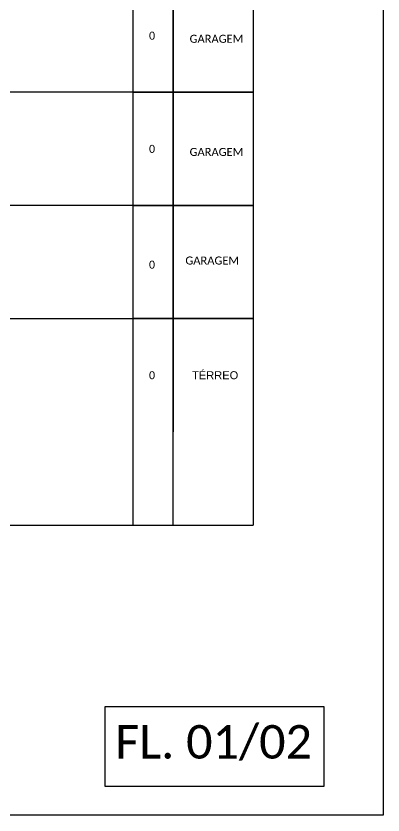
# Model space of a CAD drawing. Header units: millimetres. Extents: x 688550 to 690417, y 7458888 to 7459543.
# Drawn here: x 689398.2 to 689476.5, y 7458888 to 7459058.2 of the extents above; entities that cross this region are included whole.
import ezdxf
from ezdxf.enums import TextEntityAlignment as Align

# ---------------------------------------------------------------- set-up
doc = ezdxf.new("R2010")
doc.units = ezdxf.units.MM
doc.header["$LTSCALE"] = 3
doc.header["$MEASUREMENT"] = 0
doc.layers.add('label_cabos', color=7, linetype='Continuous')
doc.styles.add('ARIAL', font='arial.ttf')
doc.styles.add('WMF-Calibri0', font='calibri.ttf')

msp = doc.modelspace()

# ---------------------------------------------------------------- linework, layer by layer
for p, q in [((689423.19, 7459041.95), (689269.03, 7459041.95)), ((689423.19, 7459017.85), (689269.03, 7459017.85)), ((689269.03, 7458993.75), (689423.19, 7458993.75)), ((689423.19, 7458993.75), (689431.71, 7458993.75)), ((689423.19, 7458949.76), (689423.19, 7458993.75)), ((689431.71, 7458993.75), (689431.71, 7458969.65)), ((689431.71, 7458993.75), (689448.75, 7458993.75)), ((689431.71, 7458949.76), (689431.71, 7458993.75)), ((689448.75, 7458993.75), (689448.75, 7458949.76))]:
    msp.add_line(p, q)
for points in [[(688549.81, 7459543.25), (689476.45, 7459543.25), (689476.45, 7458888.05), (688549.81, 7458888.05)], [(689423.19, 7459066.05), (689431.71, 7459066.05), (689431.71, 7459041.95), (689423.19, 7459041.95)], [(689431.71, 7459066.05), (689448.75, 7459066.05), (689448.75, 7459041.95), (689431.71, 7459041.95)], [(689423.19, 7459041.95), (689431.71, 7459041.95), (689431.71, 7459017.85), (689423.19, 7459017.85)], [(689431.71, 7459041.95), (689448.75, 7459041.95), (689448.75, 7459017.85), (689431.71, 7459017.85)], [(689423.19, 7459017.85), (689431.71, 7459017.85), (689431.71, 7458993.75), (689423.19, 7458993.75)], [(689431.71, 7459017.85), (689448.75, 7459017.85), (689448.75, 7458993.75), (689431.71, 7458993.75)], [(689417.22, 7458911.18), (689463.87, 7458911.18), (689463.87, 7458894.13), (689417.22, 7458894.13)]]:
    msp.add_lwpolyline(points, close=True)
at = {"layer": 'label_cabos', "linetype": 'Continuous'}
msp.add_line((689251.99, 7458949.76), (689448.75, 7458949.76), dxfattribs=at)

# ---------------------------------------------------------------- texts
at = {"style": 'WMF-Calibri0'}
for p in [(689435.23, 7459052.49), (689435.23, 7459028.39), (689434.33, 7459005.27)]:
    msp.add_text('GARAGEM', height=1.705, dxfattribs=at).set_placement(p)
at = {"color": 1, "style": 'WMF-Calibri0'}
msp.add_text('FL. 01/02', height=7.131, dxfattribs=at).set_placement((689419.39, 7458900.07))
at = {"style": 'ARIAL', "flags": 12}
for tag, p in [('0', (689427.23, 7459054)), ('0', (689427.22, 7459029.9)), ('0', (689427.22, 7459005.24)), ('TÉRREO', (689440.67, 7458981.7)), ('0', (689427.22, 7458981.7))]:
    msp.add_attdef(tag, text='XX', height=1.693, dxfattribs=at).set_placement(p, align=Align.MIDDLE_CENTER)

doc.saveas('drawing.dxf')
